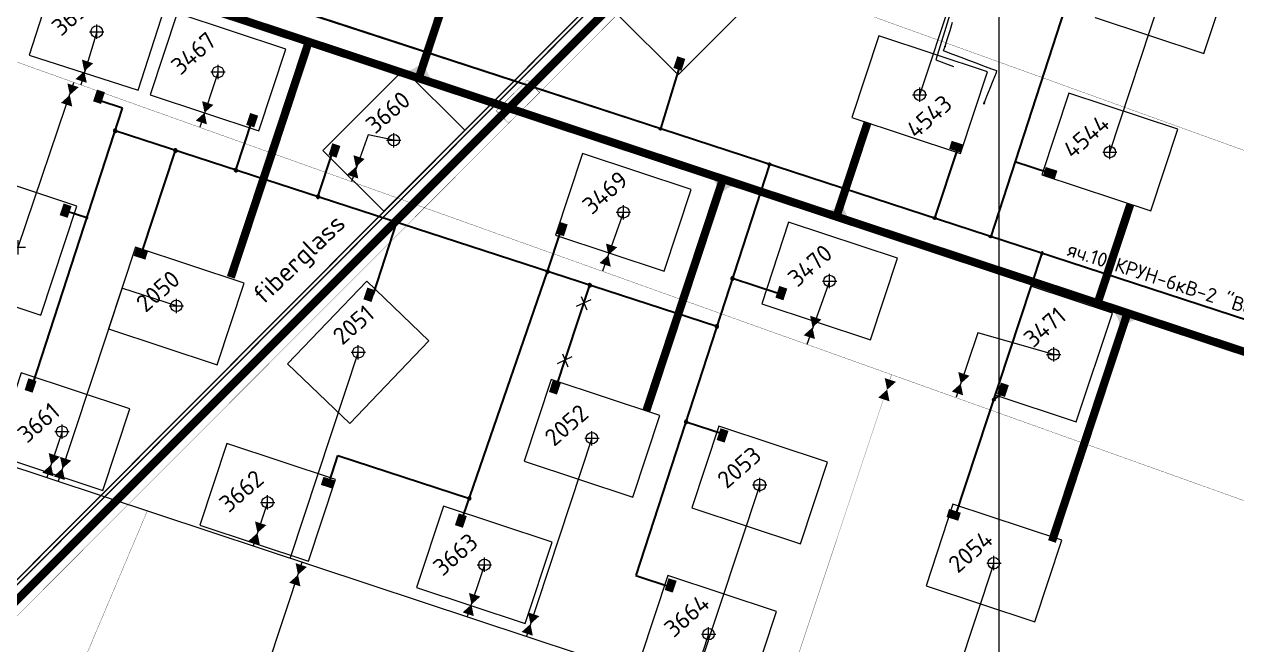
# Model space of a CAD drawing. Header units: millimetres. Extents: x 519 to 9564855, y -810 to 5021775.
# Drawn here: x 9539314 to 9540161, y 4996446 to 4996879 of the extents above; entities that cross this region are included whole.
import ezdxf

# ---------------------------------------------------------------- set-up
doc = ezdxf.new("R2010")
doc.units = ezdxf.units.MM
doc.header["$LTSCALE"] = 2
doc.header["$MEASUREMENT"] = 0
doc.header["$PDMODE"] = 2
doc.header["$PDSIZE"] = 5
for name, color, linetype in [('164 скв. на 2011 год (измененные)', 121, 'Continuous'), ('Existing roads', 41, 'Continuous'), ('FIBERGLASS', 212, 'Continuous'), ('Gaz', 4, 'Continuous'), ('GRID_PULKOVO', 7, 'Continuous'), ('OilColl&Flowlines', 3, 'Continuous'), ('Stage 11.Object 3.Color', 172, 'Continuous'), ('Stage8 wlls text', 7, 'Continuous'), ('STATION_ID', 7, 'Continuous'), ('vodovod', 5, 'Continuous')]:
    doc.layers.add(name, color=color, linetype=linetype)
for name, color, linetype, lineweight in [('200 скв. на 2010 год', 61, 'Continuous', 0), ('SteamInjInfrastructure', 25, 'Continuous', 100), ('Электро', 1, 'Continuous', 30), ('Электроснаб', 1, 'Continuous', 18), ('Электроснабжене', 1, 'Continuous', 18)]:
    doc.layers.add(name, color=color, linetype=linetype, lineweight=lineweight)
doc.styles.add('92051501$0$STANDARD', font='simplex.shx')
doc.styles.add('Elect', font='isocpeur.ttf')
doc.styles.get("Standard").update_dxf_attribs({"font": 'isocpeur.ttf', "width": 0.5})
doc.linetypes.add('GAS_LINE', pattern='A,0.5,-0.2,["G",92051501$0$STANDARD,S=0.1,R=0,X=-0.1,Y=-0.05],-0.05', length=0.75)
doc.linetypes.add('WTR_LINE', pattern='A,0.5,-0.2,["W",92051501$0$STANDARD,S=0.1,R=0,X=-0.1,Y=-0.05],-0.05', length=0.75)

msp = doc.modelspace()

# ---------------------------------------------------------------- hatches: boundary and pattern name
at = {"layer": 'Existing roads', "lineweight": 0}
h = msp.add_hatch(color=256, dxfattribs=at)
h.paths.add_polyline_path([(9539592.32576, 4996851.04499), (9539593.913, 4996850.44822, 0.155118741), (9539598.44566, 4996840.91121), (9539589.89006, 4996843.66435)])
h.paths.add_polyline_path([(9539590.80006, 4996851.61861), (9539592.32576, 4996851.04499), (9539589.89006, 4996843.66435), (9539581.09412, 4996846.49483, 0.161550784)])
h = msp.add_hatch(color=256, dxfattribs=at)
h.paths.add_polyline_path([(9539800.0274, 4996762.07907), (9539798.44016, 4996762.67583, 0.155118741), (9539793.90751, 4996772.21284), (9539802.4631, 4996769.4597)])
h.paths.add_polyline_path([(9539801.5531, 4996761.50544), (9539800.0274, 4996762.07907), (9539802.4631, 4996769.4597), (9539811.25904, 4996766.62922, 0.161550784)])
h = msp.add_hatch(color=256, dxfattribs=at)
h.paths.add_polyline_path([(9539884.79476, 4996752.54019), (9539886.38199, 4996751.94343, 0.155118741), (9539890.91465, 4996742.40642), (9539882.35905, 4996745.15956)])
h.paths.add_polyline_path([(9539883.26905, 4996753.11382), (9539884.79476, 4996752.54019), (9539882.35905, 4996745.15956), (9539873.56312, 4996747.99004, 0.161550784)])
h = msp.add_hatch(color=256, dxfattribs=at)
h.paths.add_polyline_path([(9540080.59124, 4996668.33865), (9540079.004, 4996668.93541, 0.155118741), (9540074.47134, 4996678.47243), (9540083.02694, 4996675.71928)])
h.paths.add_polyline_path([(9540082.11694, 4996667.76502), (9540080.59124, 4996668.33865), (9540083.02694, 4996675.71928), (9540091.82288, 4996672.8888, 0.161550784)])
at = {"layer": 'Электро', "ltscale": 0.5}
for points in [[(9539767.33318, 4996848.4505), (9539772.94541, 4996846.59352), (9539775.65264, 4996854.77538), (9539770.04041, 4996856.63236)], [(9539361.89423, 4996825.21662), (9539367.50646, 4996823.35963), (9539370.21369, 4996831.54149), (9539364.60146, 4996833.39848)], [(9539468.90598, 4996808.83291), (9539474.51821, 4996806.97592), (9539477.22544, 4996815.15778), (9539471.61321, 4996817.01477)], [(9539526.35049, 4996787.73591), (9539531.96272, 4996785.87892), (9539534.66995, 4996794.06078), (9539529.05771, 4996795.91777)], [(9539338.57496, 4996745.69688), (9539344.18719, 4996743.83989), (9539346.89442, 4996752.02175), (9539341.28219, 4996753.87874)], [(9539685.15568, 4996732.81881), (9539690.76791, 4996730.96183), (9539693.47514, 4996739.14368), (9539687.86291, 4996741.00067)], [(9539838.55715, 4996688.07315), (9539844.16938, 4996686.21616), (9539846.87661, 4996694.39802), (9539841.26438, 4996696.25501)], [(9539550.7876, 4996686.9431), (9539556.39984, 4996685.08611), (9539559.10707, 4996693.26797), (9539553.49483, 4996695.12496)], [(9539314.04309, 4996623.58802), (9539319.65533, 4996621.73104), (9539322.36255, 4996629.91289), (9539316.75032, 4996631.76988)], [(9539680.35916, 4996622.23853), (9539685.97139, 4996620.38155), (9539688.67862, 4996628.56341), (9539683.06638, 4996630.42039)], [(9539993.33858, 4996620.59098), (9539998.95081, 4996618.73399), (9540001.65804, 4996626.91585), (9539996.04581, 4996628.77284)], [(9539797.53085, 4996588.70348), (9539803.14309, 4996586.8465), (9539805.85031, 4996595.02836), (9539800.23808, 4996596.88534)], [(9539614.68496, 4996529.22388), (9539620.29719, 4996527.36689), (9539623.00442, 4996535.54875), (9539617.39218, 4996537.40574)], [(9539761.23785, 4996483.97101), (9539766.85008, 4996482.11402), (9539769.55731, 4996490.29588), (9539763.94508, 4996492.15287)]]:
    msp.add_hatch(color=256, dxfattribs=at).paths.add_polyline_path(points)
at = {"layer": 'Электро'}
h = msp.add_hatch(color=256, dxfattribs=at)
edge = h.paths.add_edge_path()
edge.add_arc((9539758.26177, 4996806.01455), 0.73256, 0, 360)
at = {"layer": 'Электро', "ltscale": 7.5}
for points in [[(9539961.69924, 4996797.60391), (9539959.90347, 4996791.97179), (9539968.11433, 4996789.35382), (9539969.91009, 4996794.98594)], [(9540027.39428, 4996779.3362), (9540025.59852, 4996773.70407), (9540033.80937, 4996771.0861), (9540035.60513, 4996776.71822)], [(9539392.03012, 4996722.90102), (9539390.23435, 4996717.2689), (9539398.44521, 4996714.65092), (9539400.24097, 4996720.28305)], [(9539959.89593, 4996540.51447), (9539958.10017, 4996534.88235), (9539966.31102, 4996532.26437), (9539968.10678, 4996537.89649)]]:
    msp.add_hatch(color=256, dxfattribs=at).paths.add_polyline_path(points)
at = {"layer": 'Электро'}
h = msp.add_hatch(color=256, dxfattribs=at)
edge = h.paths.add_edge_path()
edge.add_arc((9539834.50159, 4996781.19543), 0.73256, 0, 360)
h = msp.add_hatch(color=256, dxfattribs=at)
edge = h.paths.add_edge_path()
edge.add_arc((9539949.84195, 4996743.71903), 0.73256, 0, 360)
h = msp.add_hatch(color=256, dxfattribs=at)
edge = h.paths.add_edge_path()
edge.add_arc((9539988.97638, 4996730.77016), 0.73256, 0, 360)
h = msp.add_hatch(color=256, dxfattribs=at)
edge = h.paths.add_edge_path()
edge.add_arc((9539991.12271, 4996616.83941), 0.73256, 0, 360)
msp.add_hatch(color=256, dxfattribs=at).paths.add_polyline_path([(9539522.81061, 4996562.95373), (9539521.01484, 4996557.32161), (9539529.2257, 4996554.70363), (9539531.02146, 4996560.33575)])
at = {"layer": 'Электроснаб', "lineweight": 0, "ltscale": 0.5}
for points in [[(9539767.33318, 4996848.4505), (9539772.94541, 4996846.59352), (9539775.65264, 4996854.77538), (9539770.04041, 4996856.63236)], [(9539361.89423, 4996825.21662), (9539367.50646, 4996823.35963), (9539370.21369, 4996831.54149), (9539364.60146, 4996833.39848)], [(9539468.90598, 4996808.83291), (9539474.51821, 4996806.97592), (9539477.22544, 4996815.15778), (9539471.61321, 4996817.01477)], [(9539526.35049, 4996787.73591), (9539531.96272, 4996785.87892), (9539534.66995, 4996794.06078), (9539529.05771, 4996795.91777)], [(9539338.57496, 4996745.69688), (9539344.18719, 4996743.83989), (9539346.89442, 4996752.02175), (9539341.28219, 4996753.87874)], [(9539685.15568, 4996732.81881), (9539690.76791, 4996730.96183), (9539693.47514, 4996739.14368), (9539687.86291, 4996741.00067)], [(9539838.55715, 4996688.07315), (9539844.16938, 4996686.21616), (9539846.87661, 4996694.39802), (9539841.26438, 4996696.25501)], [(9539550.7876, 4996686.9431), (9539556.39984, 4996685.08611), (9539559.10707, 4996693.26797), (9539553.49483, 4996695.12496)], [(9539314.04309, 4996623.58802), (9539319.65533, 4996621.73104), (9539322.36255, 4996629.91289), (9539316.75032, 4996631.76988)], [(9539680.35916, 4996622.23853), (9539685.97139, 4996620.38155), (9539688.67862, 4996628.56341), (9539683.06638, 4996630.42039)], [(9539993.33858, 4996620.59098), (9539998.95081, 4996618.73399), (9540001.65804, 4996626.91585), (9539996.04581, 4996628.77284)], [(9539797.53085, 4996588.70348), (9539803.14309, 4996586.8465), (9539805.85031, 4996595.02836), (9539800.23808, 4996596.88534)], [(9539614.68496, 4996529.22388), (9539620.29719, 4996527.36689), (9539623.00442, 4996535.54875), (9539617.39218, 4996537.40574)], [(9539761.23785, 4996483.97101), (9539766.85008, 4996482.11402), (9539769.55731, 4996490.29588), (9539763.94508, 4996492.15287)]]:
    msp.add_hatch(color=1, dxfattribs=at).paths.add_polyline_path(points)
at = {"layer": 'Электроснаб', "lineweight": 0}
h = msp.add_hatch(color=1, dxfattribs=at)
edge = h.paths.add_edge_path()
edge.add_arc((9539758.26177, 4996806.01455), 0.73256, 0, 360)
at = {"layer": 'Электроснаб', "lineweight": 0, "ltscale": 7.5}
for points in [[(9539961.69924, 4996797.60391), (9539959.90347, 4996791.97179), (9539968.11433, 4996789.35382), (9539969.91009, 4996794.98594)], [(9540027.39428, 4996779.3362), (9540025.59852, 4996773.70407), (9540033.80937, 4996771.0861), (9540035.60513, 4996776.71822)], [(9539392.03012, 4996722.90102), (9539390.23435, 4996717.2689), (9539398.44521, 4996714.65092), (9539400.24097, 4996720.28305)], [(9539959.89593, 4996540.51447), (9539958.10017, 4996534.88235), (9539966.31102, 4996532.26437), (9539968.10678, 4996537.89649)]]:
    msp.add_hatch(color=1, dxfattribs=at).paths.add_polyline_path(points)
at = {"layer": 'Электроснаб', "lineweight": 0}
h = msp.add_hatch(color=1, dxfattribs=at)
edge = h.paths.add_edge_path()
edge.add_arc((9539834.50159, 4996781.19543), 0.73256, 0, 360)
h = msp.add_hatch(color=1, dxfattribs=at)
edge = h.paths.add_edge_path()
edge.add_arc((9539949.84195, 4996743.71903), 0.73256, 0, 360)
h = msp.add_hatch(color=1, dxfattribs=at)
edge = h.paths.add_edge_path()
edge.add_arc((9539988.97638, 4996730.77016), 0.73256, 0, 360)
h = msp.add_hatch(color=1, dxfattribs=at)
edge = h.paths.add_edge_path()
edge.add_arc((9539991.12271, 4996616.83941), 0.73256, 0, 360)
msp.add_hatch(color=1, dxfattribs=at).paths.add_polyline_path([(9539522.81061, 4996562.95373), (9539521.01484, 4996557.32161), (9539529.2257, 4996554.70363), (9539531.02146, 4996560.33575)])
at = {"layer": 'Электроснабжене', "lineweight": 0, "ltscale": 0.5}
for points in [[(9539767.33318, 4996848.4505), (9539772.94541, 4996846.59352), (9539775.65264, 4996854.77538), (9539770.04041, 4996856.63236)], [(9539361.89423, 4996825.21662), (9539367.50646, 4996823.35963), (9539370.21369, 4996831.54149), (9539364.60146, 4996833.39848)], [(9539468.90598, 4996808.83291), (9539474.51821, 4996806.97592), (9539477.22544, 4996815.15778), (9539471.61321, 4996817.01477)], [(9539526.35049, 4996787.73591), (9539531.96272, 4996785.87892), (9539534.66995, 4996794.06078), (9539529.05771, 4996795.91777)], [(9539338.57496, 4996745.69688), (9539344.18719, 4996743.83989), (9539346.89442, 4996752.02175), (9539341.28219, 4996753.87874)], [(9539685.15568, 4996732.81881), (9539690.76791, 4996730.96183), (9539693.47514, 4996739.14368), (9539687.86291, 4996741.00067)], [(9539838.55715, 4996688.07315), (9539844.16938, 4996686.21616), (9539846.87661, 4996694.39802), (9539841.26438, 4996696.25501)], [(9539550.7876, 4996686.9431), (9539556.39984, 4996685.08611), (9539559.10707, 4996693.26797), (9539553.49483, 4996695.12496)], [(9539314.04309, 4996623.58802), (9539319.65533, 4996621.73104), (9539322.36255, 4996629.91289), (9539316.75032, 4996631.76988)], [(9539680.35916, 4996622.23853), (9539685.97139, 4996620.38155), (9539688.67862, 4996628.56341), (9539683.06638, 4996630.42039)], [(9539993.33858, 4996620.59098), (9539998.95081, 4996618.73399), (9540001.65804, 4996626.91585), (9539996.04581, 4996628.77284)], [(9539797.53085, 4996588.70348), (9539803.14309, 4996586.8465), (9539805.85031, 4996595.02836), (9539800.23808, 4996596.88534)], [(9539614.68496, 4996529.22388), (9539620.29719, 4996527.36689), (9539623.00442, 4996535.54875), (9539617.39218, 4996537.40574)], [(9539761.23785, 4996483.97101), (9539766.85008, 4996482.11402), (9539769.55731, 4996490.29588), (9539763.94508, 4996492.15287)]]:
    msp.add_hatch(color=1, dxfattribs=at).paths.add_polyline_path(points)
at = {"layer": 'Электроснабжене', "lineweight": 0}
h = msp.add_hatch(color=1, dxfattribs=at)
edge = h.paths.add_edge_path()
edge.add_arc((9539758.26177, 4996806.01455), 0.73256, 0, 360)
at = {"layer": 'Электроснабжене', "lineweight": 0, "ltscale": 7.5}
for points in [[(9539961.69924, 4996797.60391), (9539959.90347, 4996791.97179), (9539968.11433, 4996789.35382), (9539969.91009, 4996794.98594)], [(9540027.39428, 4996779.3362), (9540025.59852, 4996773.70407), (9540033.80937, 4996771.0861), (9540035.60513, 4996776.71822)], [(9539392.03012, 4996722.90102), (9539390.23435, 4996717.2689), (9539398.44521, 4996714.65092), (9539400.24097, 4996720.28305)], [(9539959.89593, 4996540.51447), (9539958.10017, 4996534.88235), (9539966.31102, 4996532.26437), (9539968.10678, 4996537.89649)]]:
    msp.add_hatch(color=1, dxfattribs=at).paths.add_polyline_path(points)
at = {"layer": 'Электроснабжене', "lineweight": 0}
h = msp.add_hatch(color=1, dxfattribs=at)
edge = h.paths.add_edge_path()
edge.add_arc((9539834.50159, 4996781.19543), 0.73256, 0, 360)
h = msp.add_hatch(color=1, dxfattribs=at)
edge = h.paths.add_edge_path()
edge.add_arc((9539949.84195, 4996743.71903), 0.73256, 0, 360)
h = msp.add_hatch(color=1, dxfattribs=at)
edge = h.paths.add_edge_path()
edge.add_arc((9539988.97638, 4996730.77016), 0.73256, 0, 360)
h = msp.add_hatch(color=1, dxfattribs=at)
edge = h.paths.add_edge_path()
edge.add_arc((9539991.12271, 4996616.83941), 0.73256, 0, 360)
msp.add_hatch(color=1, dxfattribs=at).paths.add_polyline_path([(9539522.81061, 4996562.95373), (9539521.01484, 4996557.32161), (9539529.2257, 4996554.70363), (9539531.02146, 4996560.33575)])

# ---------------------------------------------------------------- linework, layer by layer
at = {"lineweight": 0}
for points, elevation in [([(9539957.281, 4996863.694), (9539957.178, 4996863.31), (9539956.855, 4996863.506), (9539956.93, 4996863.782), (9539957.281, 4996863.694)], -1.396), ([(9539984.063, 4996823.724), (9539984.599, 4996823.63), (9539984.83, 4996824.41), (9539984.297, 4996824.587), (9539984.063, 4996823.724), (9539984.83, 4996824.41)], -1.117)]:
    msp.add_lwpolyline(points, dxfattribs=dict(at, elevation=elevation))
at = {"color": 3, "linetype": 'ByBlock', "lineweight": 0, "ltscale": 80}
msp.add_lwpolyline([(9540033, 4996648.4), (9539979.97778, 4996663.62414), (9539964.89156, 4996618.51981)], dxfattribs=at)
at = {"layer": '164 скв. на 2011 год (измененные)', "color": 0, "linetype": 'ByBlock', "lineweight": 0}
msp.add_lwpolyline([(9540017.06542, 4996696.14738), (9539991.78508, 4996620.21324), (9540048.73569, 4996601.25299), (9540074.01603, 4996677.18713)], close=True, dxfattribs=at)
msp.add_circle((9540033, 4996648.4), 4, dxfattribs=at)
msp.add_point((9540033, 4996648.4), dxfattribs=at)
at = {"layer": '200 скв. на 2010 год', "color": 0, "linetype": 'ByBlock', "lineweight": 0}
for points in [[(9539770.57564, 4996843.6758), (9539827.11005, 4996900.32338), (9539784.62437, 4996942.7242), (9539728.08995, 4996886.07662)], [(9540061.88202, 4996883.67759), (9540137.86255, 4996858.53701), (9540156.71798, 4996915.52241), (9540080.73745, 4996940.66299)], [(9539411.78532, 4996890.11216), (9539335.60044, 4996914.6265), (9539317.21468, 4996857.48784), (9539393.39956, 4996832.9735)], [(9539401.78202, 4996829.77759), (9539477.76255, 4996804.63701), (9539496.61798, 4996861.62241), (9539420.63745, 4996886.76299)], [(9539579.08055, 4996847.5162), (9539522.4819, 4996790.9328), (9539564.91945, 4996748.4838), (9539621.5181, 4996805.0672)], [(9540024.78202, 4996773.87759), (9540100.76255, 4996748.73701), (9540119.61798, 4996805.72241), (9540043.63745, 4996830.86299)], [(9539684.98202, 4996731.77759), (9539760.96255, 4996706.63701), (9539779.81798, 4996763.62241), (9539703.83745, 4996788.76299)], [(9539293.67759, 4996770.71798), (9539268.53701, 4996694.73745), (9539325.52241, 4996675.88202), (9539350.66299, 4996751.86255)], [(9539828.98202, 4996683.77759), (9539904.96255, 4996658.63701), (9539923.81798, 4996715.62241), (9539847.83745, 4996740.76299)], [(9539541.17342, 4996600.2445), (9539596.55672, 4996658.01802), (9539553.22658, 4996699.5555), (9539497.84328, 4996641.78198)], [(9539292.78202, 4996578.57759), (9539368.76255, 4996553.43701), (9539387.61798, 4996610.42241), (9539311.63745, 4996635.56299)], [(9539780.18202, 4996541.37759), (9539856.16255, 4996516.23701), (9539875.01798, 4996573.22241), (9539799.03745, 4996598.36299)], [(9539436.38202, 4996529.17759), (9539512.36255, 4996504.03701), (9539531.21798, 4996561.02241), (9539455.23745, 4996586.16299)], [(9539587.88202, 4996485.57759), (9539663.86255, 4996460.43701), (9539682.71798, 4996517.42241), (9539606.73745, 4996542.56299)]]:
    msp.add_lwpolyline(points, close=True, dxfattribs=at)
at = {"layer": '200 скв. на 2010 год', "color": 0, "lineweight": 0}
msp.add_lwpolyline([(9539744.48202, 4996437.07759), (9539820.46255, 4996411.93701), (9539839.31798, 4996468.92241), (9539763.33745, 4996494.06299)], close=True, dxfattribs=at)
at = {"layer": '200 скв. на 2010 год', "color": 0, "linetype": 'ByBlock', "lineweight": 0}
for centre, radius in [((9539364.5, 4996873.8), 4.0951), ((9539449.2, 4996845.7), 4), ((9539572, 4996798), 4), ((9540072.2, 4996789.8), 4), ((9539732.4, 4996747.7), 4), ((9539876.4, 4996699.7), 4), ((9539547.2, 4996649.9), 4), ((9539340.2, 4996594.5), 4), ((9539827.6, 4996557.3), 4.0951), ((9539483.8, 4996545.1), 4), ((9539635.3, 4996501.5), 4)]:
    msp.add_circle(centre, radius, dxfattribs=at)
at = {"layer": '200 скв. на 2010 год', "color": 0, "lineweight": 0}
msp.add_circle((9539791.9, 4996453), 4, dxfattribs=at)
at = {"layer": '200 скв. на 2010 год', "color": 0, "linetype": 'ByBlock', "lineweight": 0}
for p in [(9539364.5, 4996873.8), (9539449.2, 4996845.7), (9539572, 4996798), (9540072.2, 4996789.8), (9539732.4, 4996747.7), (9539309.6, 4996723.3), (9539876.4, 4996699.7), (9539547.2, 4996649.9), (9539340.2, 4996594.5), (9539827.6, 4996557.3), (9539483.8, 4996545.1), (9539635.3, 4996501.5)]:
    msp.add_point(p, dxfattribs=at)
at = {"layer": 'Existing roads', "lineweight": 0, "const_width": 5.7, "flags": 128}
for points in [[(9539846.1952, 4997014.16799), (9539301.24841, 4996469.49043)], [(9539236.46772, 4996958.23095), (9539449.06998, 4996887.80402), (9539656.82581, 4996818.98253), (9539807.89022, 4996768.94072), (9540053.71781, 4996687.50752), (9540302.17255, 4996605.23744), (9540547.4836, 4996524.01212), (9540969.95656, 4996384.12644), (9541372.67546, 4996250.78157)], [(9539609.9468, 4996903.47308), (9539589.38274, 4996841.32382)], [(9539512.56921, 4996866.76918), (9539458.14876, 4996702.29825)], [(9539903.03744, 4996810.61809), (9539881.21063, 4996744.6525)], [(9539801.94643, 4996770.90967), (9539748.34813, 4996608.92346)], [(9540086.58788, 4996753.42715), (9540063.6843, 4996684.20735)], [(9540084.53198, 4996677.30412), (9540031.75383, 4996517.79658)]]:
    msp.add_lwpolyline(points, dxfattribs=at)
at = {"layer": 'FIBERGLASS', "lineweight": 0, "const_width": 1}
for points in [[(9535085.72343, 4997637.29764), (9537983.34114, 4996705.15232), (9538036.41897, 4996871.78691), (9539300.70304, 4996479.46424), (9539854.97263, 4997035.43373), (9541157.78752, 4996595.10264)], [(9537068.05, 4997002.22187), (9537981.72, 4996708.3), (9538034.79, 4996874.91), (9539300, 4996482.3), (9539854.3, 4997038.3), (9541302.5903, 4996549.89746), (9542161.1, 4996901.3), (9542450.6, 4996805.7), (9542706.4, 4996882.9), (9542843.8, 4997304.1), (9543427.4, 4997108.5), (9543551.3, 4997487.2), (9544168.068, 4997275.346), (9544226.79603, 4997449.75375)]]:
    msp.add_lwpolyline(points, dxfattribs=at)
at = {"layer": 'Gaz', "linetype": 'GAS_LINE', "lineweight": 0, "ltscale": 20, "elevation": -0.923}
msp.add_lwpolyline([(9539984.103, 4996823.097), (9539986.335, 4996828.698), (9539988.564, 4996834.345), (9539990.689, 4996839.666), (9539992.938, 4996845.355), (9539993.242, 4996846.423), (9539990.581, 4996847.353), (9539984.712, 4996849.624), (9539979.419, 4996851.609), (9539973.673, 4996853.823), (9539968.286, 4996855.831), (9539962.447, 4996857.947), (9539957.07, 4996860.08), (9539956.032, 4996860.393), (9539957.062, 4996863.606), (9539958.75, 4996869.166), (9539960.586, 4996874.658), (9539962.397, 4996880.474)], dxfattribs=at)
at = {"layer": 'GRID_PULKOVO', "lineweight": 0}
msp.add_line((9539994.68753, 5010003.949), (9539994.68753, 4992000), dxfattribs=at)
at = {"layer": 'OilColl&Flowlines', "lineweight": 0}
for p, q in [((9539939.4, 4996829.8), (9539993.46815, 4996991.59286)), ((9539382.4878, 4996695.62656), (9539337.56298, 4996559.85357)), ((9539420.1, 4996682.3), (9539382.08159, 4996694.78523)), ((9539710.39035, 4996589.87084), (9539664.64799, 4996451.62707)), ((9539991.2, 4996502.7), (9539943.46824, 4996359.3705))]:
    msp.add_line(p, q, dxfattribs=at)
at = {"layer": 'OilColl&Flowlines', "color": 3, "linetype": 'ByBlock', "lineweight": 0, "ltscale": 5}
for p, q in [((9540072.2, 4996789.8), (9540124.43334, 4996948.48345, 0.00003)), ((9539364.5, 4996873.8), (9539353.40999, 4996836.66993)), ((9539449.2, 4996845.7), (9539436.40183, 4996807.05342)), ((9539309.6, 4996723.3), (9539348.46478, 4996838.43702)), ((9539554.06731, 4996801.81676), (9539542.39107, 4996769.1407)), ((9539572, 4996798), (9539554.06731, 4996801.81676)), ((9539732.4, 4996747.7), (9539717.67942, 4996706.50434)), ((9539876.4, 4996699.7), (9539860.58431, 4996655.43967)), ((9539547.2, 4996649.9), (9539499.5185, 4996506.26543)), ((9539340.2, 4996594.5), (9539329.60715, 4996562.48601)), ((9539827.6, 4996557.3), (9539780.00512, 4996413.45749)), ((9539483.8, 4996545.1), (9539473.76942, 4996514.78533)), ((9539635.3, 4996501.5), (9539623.32239, 4996465.30096)), ((9539791.9, 4996453), (9539778.93343, 4996413.81209))]:
    msp.add_line(p, q, dxfattribs=at)
at = {"layer": 'OilColl&Flowlines', "linetype": 'ByBlock', "lineweight": 0}
for p, q in [((9539265.20709, 4996583.79483), (9540885.84466, 4996047.55522)), ((9539474.4, 4996402.3), (9539508.03414, 4996503.44776))]:
    msp.add_line(p, q, dxfattribs=at)
at = {"layer": 'OilColl&Flowlines', "color": 3, "linetype": 'ByBlock', "lineweight": 0, "ltscale": 80, "const_width": 0.2}
for points in [[(9539197.89382, 4997187.33847), (9539310.07041, 4997150.20079), (9539391.63452, 4997070.12939), (9540260.79153, 4996756.74505), (9540260.79153, 4996756.74505)], [(9539169.9496, 4996902.22643), (9540836.37638, 4996306.7567)], [(9539839.58478, 4996393.74366), (9539919.74461, 4996634.29973)]]:
    msp.add_lwpolyline(points, dxfattribs=at)
at = {"layer": 'OilColl&Flowlines', "color": 7, "linetype": 'ByBlock', "lineweight": 0, "ltscale": 25, "const_width": 0.25}
msp.add_lwpolyline([(9539643.58751, 4996818.59466), (9539665.28223, 4996840.05705), (9539673.90477, 4996831.34117), (9539652.21005, 4996809.87878), (9539643.58751, 4996818.59466)], dxfattribs=at)
at = {"layer": 'OilColl&Flowlines', "linetype": 'ByBlock', "lineweight": 0, "ltscale": 50, "const_width": 0.2}
msp.add_lwpolyline([(9539255.69468, 4996098.05702), (9539242.57859, 4996167.99585), (9539399.83398, 4996539.24923)], dxfattribs=at)
at = {"layer": 'OilColl&Flowlines', "linetype": 'ByBlock', "lineweight": 0}
for points in [[(9539361.97401, 4996851.73476), (9539355.79399, 4996846.23019), (9539354.1169, 4996854.33453)], [(9539357.47107, 4996838.12585), (9539349.61396, 4996840.72562), (9539355.79399, 4996846.23019)], [(9539351.84571, 4996835.11295), (9539345.66569, 4996829.60839), (9539343.98861, 4996837.71273)], [(9539347.34277, 4996821.50405), (9539339.48567, 4996824.10382), (9539345.66569, 4996829.60839)], [(9539445.94518, 4996822.71423), (9539439.76516, 4996817.20966), (9539438.08808, 4996825.314)], [(9539441.44224, 4996809.10532), (9539433.58514, 4996811.70509), (9539439.76516, 4996817.20966)], [(9539551.65827, 4996784.93085), (9539545.47825, 4996779.42629), (9539543.80116, 4996787.53063)], [(9539547.15533, 4996771.32195), (9539539.29822, 4996773.92172), (9539545.47825, 4996779.42629)], [(9539728.06283, 4996723.30939), (9539721.88281, 4996717.80483), (9539720.20573, 4996725.90917)], [(9539723.55989, 4996709.70049), (9539715.70279, 4996712.30026), (9539721.88281, 4996717.80483)], [(9539870.68267, 4996672.80354), (9539864.50264, 4996667.29897), (9539862.82556, 4996675.40331)], [(9539866.17972, 4996659.19463), (9539858.32262, 4996661.79441), (9539864.50264, 4996667.29897)], [(9539974.20874, 4996633.52121), (9539968.02871, 4996628.01664), (9539966.35163, 4996636.12098)], [(9539969.7058, 4996619.9123), (9539961.84869, 4996622.51207), (9539968.02871, 4996628.01664)], [(9539338.74961, 4996576.94372), (9539332.56958, 4996571.43915), (9539330.8925, 4996579.54349)], [(9539334.24666, 4996563.33481), (9539326.38956, 4996565.93458), (9539332.56958, 4996571.43915)], [(9539346.70543, 4996574.31128), (9539340.52541, 4996568.80671), (9539338.84833, 4996576.91105)], [(9539342.20249, 4996560.70237), (9539334.34539, 4996563.30214), (9539340.52541, 4996568.80671)], [(9539482.91188, 4996529.24303), (9539476.73186, 4996523.73846), (9539475.05477, 4996531.8428)], [(9539478.40894, 4996515.63412), (9539470.55183, 4996518.2339), (9539476.73186, 4996523.73846)], [(9539511.26147, 4996500.02864), (9539505.08145, 4996494.52407), (9539503.40437, 4996502.62841)], [(9539511.26147, 4996500.02864), (9539505.08145, 4996494.52407), (9539503.40437, 4996502.62841)], [(9539511.26147, 4996500.02864), (9539505.08145, 4996494.52407), (9539503.40437, 4996502.62841)], [(9539511.26147, 4996500.02864), (9539505.08145, 4996494.52407), (9539503.40437, 4996502.62841)], [(9539511.26147, 4996500.02864), (9539505.08145, 4996494.52407), (9539503.40437, 4996502.62841)], [(9539506.75853, 4996486.41973), (9539498.90143, 4996489.01951), (9539505.08145, 4996494.52407)], [(9539506.75853, 4996486.41973), (9539498.90143, 4996489.01951), (9539505.08145, 4996494.52407)], [(9539506.75853, 4996486.41973), (9539498.90143, 4996489.01951), (9539505.08145, 4996494.52407)], [(9539506.75853, 4996486.41973), (9539498.90143, 4996489.01951), (9539505.08145, 4996494.52407)], [(9539506.75853, 4996486.41973), (9539498.90143, 4996489.01951), (9539505.08145, 4996494.52407)], [(9539632.39887, 4996479.27926), (9539626.21885, 4996473.7747), (9539624.54177, 4996481.87904)], [(9539627.89593, 4996465.67035), (9539620.03883, 4996468.27013), (9539626.21885, 4996473.7747)], [(9539673.64096, 4996465.633), (9539667.46094, 4996460.12843), (9539665.78386, 4996468.23277)], [(9539669.13802, 4996452.02409), (9539661.28092, 4996454.62387), (9539667.46094, 4996460.12843)]]:
    msp.add_solid(points, dxfattribs=at)
at = {"layer": 'OilColl&Flowlines', "lineweight": 0}
for points in [[(9539922.80768, 4996629.31238), (9539916.62766, 4996623.80782), (9539914.95057, 4996631.91216)], [(9539918.30474, 4996615.70348), (9539910.44763, 4996618.30325), (9539916.62766, 4996623.80782)]]:
    msp.add_solid(points, dxfattribs=at)
at = {"layer": 'Stage 11.Object 3.Color', "color": 0, "linetype": 'ByBlock', "lineweight": 0, "ltscale": 80}
for p, q in [((9539702.94746, 4996688.86039), (9539706.8157, 4996679.63907)), ((9539702.94746, 4996688.86039), (9539706.8157, 4996679.63907)), ((9539702.94746, 4996688.86039), (9539706.8157, 4996679.63907)), ((9539702.94746, 4996688.86039), (9539706.8157, 4996679.63907)), ((9539702.94746, 4996688.86039), (9539706.8157, 4996679.63907)), ((9539699.53707, 4996682.06138), (9539709.87568, 4996686.79846)), ((9539699.53707, 4996682.06138), (9539709.87568, 4996686.79846)), ((9539699.53707, 4996682.06138), (9539709.87568, 4996686.79846)), ((9539699.53707, 4996682.06138), (9539709.87568, 4996686.79846)), ((9539699.53707, 4996682.06138), (9539709.87568, 4996686.79846)), ((9539686.32617, 4996642.13505), (9539696.66478, 4996646.87213)), ((9539686.33581, 4996642.16421), (9539696.67443, 4996646.90129)), ((9539686.33581, 4996642.16421), (9539696.67443, 4996646.90129)), ((9539686.33581, 4996642.16421), (9539696.67443, 4996646.90129)), ((9539686.33581, 4996642.16421), (9539696.67443, 4996646.90129)), ((9539686.33581, 4996642.16421), (9539696.67443, 4996646.90129)), ((9539689.73656, 4996648.93407), (9539693.6048, 4996639.71275)), ((9539689.74621, 4996648.96322), (9539693.61445, 4996639.7419)), ((9539689.74621, 4996648.96322), (9539693.61445, 4996639.7419)), ((9539689.74621, 4996648.96322), (9539693.61445, 4996639.7419)), ((9539689.74621, 4996648.96322), (9539693.61445, 4996639.7419)), ((9539689.74621, 4996648.96322), (9539693.61445, 4996639.7419))]:
    msp.add_line(p, q, dxfattribs=at)
msp.add_point((9539791.9, 4996453), dxfattribs=at)
at = {"layer": 'Stage8 wlls text', "color": 0, "linetype": 'ByBlock', "lineweight": 0}
for points in [[(9539891.98202, 4996813.8776), (9539967.96254, 4996788.73702), (9539986.81798, 4996845.72241), (9539910.83745, 4996870.86299)], [(9539372.68202, 4996666.3776), (9539448.66254, 4996641.23702), (9539467.51798, 4996698.22241), (9539391.53745, 4996723.36299)], [(9539662.98202, 4996573.9776), (9539738.96254, 4996548.83702), (9539757.81798, 4996605.82241), (9539681.83745, 4996630.96299)], [(9539943.78202, 4996486.7776), (9540019.76254, 4996461.63702), (9540038.61798, 4996518.62241), (9539962.63745, 4996543.76299)]]:
    msp.add_lwpolyline(points, close=True, dxfattribs=at)
for centre in [(9539939.4, 4996829.8), (9539420.1, 4996682.3), (9539710.4, 4996589.9), (9539991.2, 4996502.7)]:
    msp.add_circle(centre, 4, dxfattribs=at)
at = {"layer": 'Stage8 wlls text', "color": 0, "linetype": 'ByBlock', "lineweight": 0, "ltscale": 80}
for p in [(9539939.4, 4996829.8), (9539420.1, 4996682.3), (9539991.2, 4996502.7)]:
    msp.add_point(p, dxfattribs=at)
at = {"layer": 'Stage8 wlls text', "color": 0, "linetype": 'ByBlock', "lineweight": 0}
msp.add_point((9539710.4, 4996589.9), dxfattribs=at)
at = {"layer": 'SteamInjInfrastructure', "linetype": 'ByBlock', "lineweight": 0, "ltscale": 50, "const_width": 0.2}
msp.add_lwpolyline([(9541863.62092, 4996775.81336), (9541303.01305, 4996544.91028), (9541291.432, 4996540.01743), (9539857.77275, 4997015.6458), (9539305.61544, 4996462.66765)], dxfattribs=at)
at = {"layer": 'vodovod', "linetype": 'WTR_LINE', "lineweight": 0, "ltscale": 20, "elevation": 0.197}
msp.add_lwpolyline([(9539769.579, 4997716.79), (9539773.668, 4997731.337), (9539521.375, 4997815.58), (9539357.466, 4997292.319), (9539358.476, 4997289.972), (9540019.055, 4997077.635), (9540020.063, 4997074.757), (9539989.584, 4996980.034), (9539950.709, 4996854.164), (9539963.098, 4996849.582), (9539963.098, 4996849.582)], dxfattribs=at)
at = {"layer": 'Электро'}
for p, q in [((9539217.64875, 4996982.91544), (9540298.89916, 4996629.69311, 0)), ((9540043.61307, 4996898.92462), (9539988.97638, 4996730.77016)), ((9539771.14709, 4996847.80268), (9539758.26177, 4996806.01455, 0)), ((9539382.48022, 4996820.42663), (9539367.48658, 4996825.34235)), ((9539320.04995, 4996628.28601), (9539382.48022, 4996820.42663)), ((9539461.69189, 4996777.1379), (9539472.76301, 4996811.21131)), ((9539797.70886, 4996667.95937), (9539377.32202, 4996804.55133)), ((9539396.21497, 4996720.36995), (9539419.53193, 4996790.8365)), ((9539519.0163, 4996758.55403), (9539529.08581, 4996789.5448)), ((9539965.85919, 4996792.12677), (9539949.78648, 4996743.55141, 0)), ((9539834.48824, 4996781.15434, 0), (9539741.17828, 4996493.97613)), ((9540030.15195, 4996774.99151), (9540005.90462, 4996782.86994)), ((9539357.57561, 4996743.77812), (9539343.09267, 4996748.48391)), ((9539573.91025, 4996740.88265), (9539557.56406, 4996690.57427)), ((9539679.4747, 4996706.37362), (9539688.64071, 4996734.58368)), ((9539964.05588, 4996535.03733), (9540024.93946, 4996719.0413, 0)), ((9539620.69419, 4996536.09371), (9539679.4747, 4996706.37362)), ((9539685.09959, 4996624.95952), (9539708.8777, 4996696.82236)), ((9539839.79867, 4996691.27477), (9539808.5803, 4996701.41823)), ((9539991.12271, 4996616.83941), (9539996.44265, 4996620.72862)), ((9539776.18749, 4996601.28433), (9539802.03368, 4996592.88639)), ((9539526.78376, 4996558.99589), (9539532.88523, 4996577.77429)), ((9539532.88523, 4996577.77429), (9539624.77568, 4996547.91728)), ((9539741.17828, 4996493.97613), (9539765.80672, 4996485.97387))]:
    msp.add_line(p, q, dxfattribs=at)
for centre in [(9539758.26177, 4996806.01455, 0), (9539834.50159, 4996781.19543, 0), (9539949.84195, 4996743.71903, 0), (9539988.97638, 4996730.77016), (9539991.12271, 4996616.83941)]:
    msp.add_circle(centre, 0.73256, dxfattribs=at)
for centre, radius, start, end in [((9539377.32202, 4996804.55133), 1, 161.99999995, 341.99999995), ((9539377.32202, 4996804.55133), 1, 341.99999995, 161.99999995), ((9539377.32202, 4996804.55133), 0.5, 162, 342), ((9539377.32202, 4996804.55133), 0.5, 342, 162), ((9539419.53193, 4996790.8365), 1, 162, 341.99999995), ((9539419.53193, 4996790.8365), 1, 341.99999995, 162), ((9539419.53193, 4996790.8365), 0.5, 162, 342), ((9539419.53193, 4996790.8365), 0.5, 342, 162), ((9539461.69189, 4996777.1379), 1, 162.00000005, 342), ((9539461.69189, 4996777.1379), 1, 342, 162.00000005), ((9539461.69189, 4996777.1379), 0.5, 162.00000005, 342.00000005), ((9539461.69189, 4996777.1379), 0.5, 342.00000005, 162.00000005), ((9539519.0163, 4996758.55403), 1, 162.00000005, 342), ((9539519.0163, 4996758.55403), 1, 342, 162.00000005), ((9539519.01079, 4996758.51386), 0.5, 162.00000005, 342.00000005), ((9539519.01079, 4996758.51386), 0.5, 342.00000005, 162.00000005), ((9539357.57561, 4996743.77812), 0.5, 162.00000005, 342.00000005), ((9539357.57561, 4996743.77812), 0.5, 342.00000005, 162.00000005), ((9539573.8495, 4996740.69568), 1, 162, 341.99999995), ((9539573.8495, 4996740.69568), 1, 341.99999995, 162), ((9539573.8495, 4996740.69568), 0.5, 162, 342), ((9539573.8495, 4996740.69568), 0.5, 342, 162), ((9540024.93946, 4996719.0413, 0), 0.75, 162.00000005, 342.00000005), ((9540024.93946, 4996719.0413, 0), 0.75, 342.00000005, 162.00000005), ((9539679.4754, 4996706.37575), 1, 161.99999995, 341.99999995), ((9539679.4754, 4996706.37575), 1, 341.99999995, 161.99999995), ((9539679.4747, 4996706.37362), 0.5, 161.9999999, 341.9999999), ((9539679.4747, 4996706.37362), 0.5, 341.9999999, 161.9999999), ((9539708.8777, 4996696.82236), 1, 162, 342), ((9539708.8777, 4996696.82236), 1, 342, 162), ((9539708.8777, 4996696.82236), 0.5, 162.00000005, 342.00000005), ((9539708.8777, 4996696.82236), 0.5, 342.00000005, 162.00000005), ((9539808.5803, 4996701.41823), 1, 162.00000005, 342), ((9539808.5803, 4996701.41823), 1, 342, 162.00000005), ((9539808.5803, 4996701.41823), 0.5, 162.00000005, 342.00000005), ((9539808.5803, 4996701.41823), 0.5, 342.00000005, 162.00000005), ((9539797.70886, 4996667.95937), 1, 162, 342.00000005), ((9539797.70886, 4996667.95937), 1, 342.00000005, 162), ((9539797.70886, 4996667.95937), 0.5, 162, 342), ((9539797.70886, 4996667.95937), 0.5, 342, 162), ((9539776.18749, 4996601.28433), 1, 162.00000005, 342), ((9539776.18749, 4996601.28433), 1, 342, 162.00000005), ((9539776.18749, 4996601.28433), 0.5, 162.00000005, 342.00000005), ((9539776.18749, 4996601.28433), 0.5, 342.00000005, 162.00000005), ((9539624.77568, 4996547.91728), 1, 161.99999995, 341.99999995), ((9539624.77568, 4996547.91728), 1, 341.99999995, 161.99999995), ((9539624.77568, 4996547.91728), 0.5, 162.00000005, 342.00000005), ((9539624.77568, 4996547.91728), 0.5, 342.00000005, 162.00000005)]:
    msp.add_arc(centre, radius, start, end, dxfattribs=at)
at = {"layer": 'Электроснаб', "color": 1, "linetype": 'ByBlock', "lineweight": 0}
for p, q in [((9539341.42321, 4996941.96071), (9540298.89916, 4996629.69311, 0)), ((9539382.48022, 4996820.42663), (9539367.48658, 4996825.34235)), ((9539320.04995, 4996628.28601), (9539382.48022, 4996820.42663)), ((9539797.70886, 4996667.95937), (9539377.32202, 4996804.55133)), ((9539396.21497, 4996720.36995), (9539419.53193, 4996790.8365)), ((9539834.48824, 4996781.15434, 0), (9539741.17828, 4996493.97613)), ((9539357.57561, 4996743.77812), (9539343.09267, 4996748.48391)), ((9539679.4747, 4996706.37362), (9539688.64071, 4996734.58368)), ((9539964.05588, 4996535.03733), (9540024.93946, 4996719.0413, 0)), ((9539620.69419, 4996536.09371), (9539679.4747, 4996706.37362)), ((9539685.09959, 4996624.95952), (9539708.8777, 4996696.82236)), ((9539839.79867, 4996691.27477), (9539808.5803, 4996701.41823))]:
    msp.add_line(p, q, dxfattribs=at)
at = {"layer": 'Электроснаб', "color": 1, "lineweight": 0}
for p, q in [((9540043.61307, 4996898.92462), (9539988.97638, 4996730.77016)), ((9539771.14709, 4996847.80268), (9539758.26177, 4996806.01455, 0)), ((9539461.69189, 4996777.1379), (9539472.76301, 4996811.21131)), ((9539519.0163, 4996758.55403), (9539529.08581, 4996789.5448)), ((9539965.85919, 4996792.12677), (9539949.78648, 4996743.55141, 0)), ((9540030.15195, 4996774.99151), (9540005.90462, 4996782.86994)), ((9539573.91025, 4996740.88265), (9539557.56406, 4996690.57427)), ((9539991.12271, 4996616.83941), (9539996.44265, 4996620.72862)), ((9539776.18749, 4996601.28433), (9539802.03368, 4996592.88639)), ((9539526.78376, 4996558.99589), (9539532.88523, 4996577.77429)), ((9539532.88523, 4996577.77429), (9539624.77568, 4996547.91728)), ((9539741.17828, 4996493.97613), (9539765.80672, 4996485.97387))]:
    msp.add_line(p, q, dxfattribs=at)
for centre in [(9539758.26177, 4996806.01455, 0), (9539834.50159, 4996781.19543, 0), (9539949.84195, 4996743.71903, 0), (9539988.97638, 4996730.77016), (9539991.12271, 4996616.83941)]:
    msp.add_circle(centre, 0.73256, dxfattribs=at)
at = {"layer": 'Электроснаб', "color": 1, "linetype": 'ByBlock', "lineweight": 0}
for centre, radius, start, end in [((9539377.32202, 4996804.55133), 1, 161.99999995, 341.99999995), ((9539377.32202, 4996804.55133), 1, 341.99999995, 161.99999995), ((9539377.32202, 4996804.55133), 0.5, 162, 342), ((9539377.32202, 4996804.55133), 0.5, 342, 162), ((9539419.53193, 4996790.8365), 1, 162, 341.99999995), ((9539419.53193, 4996790.8365), 1, 341.99999995, 162), ((9539419.53193, 4996790.8365), 0.5, 162, 342), ((9539419.53193, 4996790.8365), 0.5, 342, 162), ((9539357.57561, 4996743.77812), 0.5, 162.00000005, 342.00000005), ((9539357.57561, 4996743.77812), 0.5, 342.00000005, 162.00000005), ((9539808.5803, 4996701.41823), 1, 162.00000005, 342), ((9539808.5803, 4996701.41823), 1, 342, 162.00000005), ((9539808.5803, 4996701.41823), 0.5, 162.00000005, 342.00000005), ((9539808.5803, 4996701.41823), 0.5, 342.00000005, 162.00000005), ((9539797.70886, 4996667.95937), 1, 162, 342.00000005), ((9539797.70886, 4996667.95937), 1, 342.00000005, 162), ((9539797.70886, 4996667.95937), 0.5, 162, 342), ((9539797.70886, 4996667.95937), 0.5, 342, 162)]:
    msp.add_arc(centre, radius, start, end, dxfattribs=at)
at = {"layer": 'Электроснаб', "color": 1, "lineweight": 0}
for centre, radius, start, end in [((9539461.69189, 4996777.1379), 1, 162.00000005, 342), ((9539461.69189, 4996777.1379), 1, 342, 162.00000005), ((9539461.69189, 4996777.1379), 0.5, 162.00000005, 342.00000005), ((9539461.69189, 4996777.1379), 0.5, 342.00000005, 162.00000005), ((9539519.0163, 4996758.55403), 1, 162.00000005, 342), ((9539519.0163, 4996758.55403), 1, 342, 162.00000005), ((9539519.01079, 4996758.51386), 0.5, 162.00000005, 342.00000005), ((9539519.01079, 4996758.51386), 0.5, 342.00000005, 162.00000005), ((9539573.8495, 4996740.69568), 1, 162, 341.99999995), ((9539573.8495, 4996740.69568), 1, 341.99999995, 162), ((9539573.8495, 4996740.69568), 0.5, 162, 342), ((9539573.8495, 4996740.69568), 0.5, 342, 162), ((9540024.93946, 4996719.0413, 0), 0.75, 162.00000005, 342.00000005), ((9540024.93946, 4996719.0413, 0), 0.75, 342.00000005, 162.00000005), ((9539679.4754, 4996706.37575), 1, 161.99999995, 341.99999995), ((9539679.4754, 4996706.37575), 1, 341.99999995, 161.99999995), ((9539679.4747, 4996706.37362), 0.5, 161.9999999, 341.9999999), ((9539679.4747, 4996706.37362), 0.5, 341.9999999, 161.9999999), ((9539708.8777, 4996696.82236), 1, 162, 342), ((9539708.8777, 4996696.82236), 1, 342, 162), ((9539708.8777, 4996696.82236), 0.5, 162.00000005, 342.00000005), ((9539708.8777, 4996696.82236), 0.5, 342.00000005, 162.00000005), ((9539776.18749, 4996601.28433), 1, 162.00000005, 342), ((9539776.18749, 4996601.28433), 1, 342, 162.00000005), ((9539776.18749, 4996601.28433), 0.5, 162.00000005, 342.00000005), ((9539776.18749, 4996601.28433), 0.5, 342.00000005, 162.00000005), ((9539624.77568, 4996547.91728), 1, 161.99999995, 341.99999995), ((9539624.77568, 4996547.91728), 1, 341.99999995, 161.99999995), ((9539624.77568, 4996547.91728), 0.5, 162.00000005, 342.00000005), ((9539624.77568, 4996547.91728), 0.5, 342.00000005, 162.00000005)]:
    msp.add_arc(centre, radius, start, end, dxfattribs=at)
at = {"layer": 'Электроснабжене', "color": 1, "linetype": 'ByBlock', "lineweight": 0}
for p, q in [((9539341.42321, 4996941.96071), (9540298.89916, 4996629.69311, 0)), ((9539382.48022, 4996820.42663), (9539367.48658, 4996825.34235)), ((9539320.04995, 4996628.28601), (9539382.48022, 4996820.42663)), ((9539797.70886, 4996667.95937), (9539377.32202, 4996804.55133)), ((9539396.21497, 4996720.36995), (9539419.53193, 4996790.8365)), ((9539834.48824, 4996781.15434, 0), (9539741.17828, 4996493.97613)), ((9539357.57561, 4996743.77812), (9539343.09267, 4996748.48391)), ((9539679.4747, 4996706.37362), (9539688.64071, 4996734.58368)), ((9539964.05588, 4996535.03733), (9540024.93946, 4996719.0413, 0)), ((9539620.69419, 4996536.09371), (9539679.4747, 4996706.37362)), ((9539685.09959, 4996624.95952), (9539708.8777, 4996696.82236)), ((9539839.79867, 4996691.27477), (9539808.5803, 4996701.41823))]:
    msp.add_line(p, q, dxfattribs=at)
at = {"layer": 'Электроснабжене', "color": 1, "lineweight": 0}
for p, q in [((9540043.61307, 4996898.92462), (9539988.97638, 4996730.77016)), ((9539771.14709, 4996847.80268), (9539758.26177, 4996806.01455, 0)), ((9539461.69189, 4996777.1379), (9539472.76301, 4996811.21131)), ((9539519.0163, 4996758.55403), (9539529.08581, 4996789.5448)), ((9539965.85919, 4996792.12677), (9539949.78648, 4996743.55141, 0)), ((9540030.15195, 4996774.99151), (9540005.90462, 4996782.86994)), ((9539573.91025, 4996740.88265), (9539557.56406, 4996690.57427)), ((9539991.12271, 4996616.83941), (9539996.44265, 4996620.72862)), ((9539776.18749, 4996601.28433), (9539802.03368, 4996592.88639)), ((9539526.78376, 4996558.99589), (9539532.88523, 4996577.77429)), ((9539532.88523, 4996577.77429), (9539624.77568, 4996547.91728)), ((9539741.17828, 4996493.97613), (9539765.80672, 4996485.97387))]:
    msp.add_line(p, q, dxfattribs=at)
for centre in [(9539758.26177, 4996806.01455, 0), (9539834.50159, 4996781.19543, 0), (9539949.84195, 4996743.71903, 0), (9539988.97638, 4996730.77016), (9539991.12271, 4996616.83941)]:
    msp.add_circle(centre, 0.73256, dxfattribs=at)
at = {"layer": 'Электроснабжене', "color": 1, "linetype": 'ByBlock', "lineweight": 0}
for centre, radius, start, end in [((9539377.32202, 4996804.55133), 1, 161.99999995, 341.99999995), ((9539377.32202, 4996804.55133), 1, 341.99999995, 161.99999995), ((9539377.32202, 4996804.55133), 0.5, 162, 342), ((9539377.32202, 4996804.55133), 0.5, 342, 162), ((9539419.53193, 4996790.8365), 1, 162, 341.99999995), ((9539419.53193, 4996790.8365), 1, 341.99999995, 162), ((9539419.53193, 4996790.8365), 0.5, 162, 342), ((9539419.53193, 4996790.8365), 0.5, 342, 162), ((9539357.57561, 4996743.77812), 0.5, 162.00000005, 342.00000005), ((9539357.57561, 4996743.77812), 0.5, 342.00000005, 162.00000005), ((9539808.5803, 4996701.41823), 1, 162.00000005, 342), ((9539808.5803, 4996701.41823), 1, 342, 162.00000005), ((9539808.5803, 4996701.41823), 0.5, 162.00000005, 342.00000005), ((9539808.5803, 4996701.41823), 0.5, 342.00000005, 162.00000005), ((9539797.70886, 4996667.95937), 1, 162, 342.00000005), ((9539797.70886, 4996667.95937), 1, 342.00000005, 162), ((9539797.70886, 4996667.95937), 0.5, 162, 342), ((9539797.70886, 4996667.95937), 0.5, 342, 162)]:
    msp.add_arc(centre, radius, start, end, dxfattribs=at)
at = {"layer": 'Электроснабжене', "color": 1, "lineweight": 0}
for centre, radius, start, end in [((9539461.69189, 4996777.1379), 1, 162.00000005, 342), ((9539461.69189, 4996777.1379), 1, 342, 162.00000005), ((9539461.69189, 4996777.1379), 0.5, 162.00000005, 342.00000005), ((9539461.69189, 4996777.1379), 0.5, 342.00000005, 162.00000005), ((9539519.0163, 4996758.55403), 1, 162.00000005, 342), ((9539519.0163, 4996758.55403), 1, 342, 162.00000005), ((9539519.01079, 4996758.51386), 0.5, 162.00000005, 342.00000005), ((9539519.01079, 4996758.51386), 0.5, 342.00000005, 162.00000005), ((9539573.8495, 4996740.69568), 1, 162, 341.99999995), ((9539573.8495, 4996740.69568), 1, 341.99999995, 162), ((9539573.8495, 4996740.69568), 0.5, 162, 342), ((9539573.8495, 4996740.69568), 0.5, 342, 162), ((9540024.93946, 4996719.0413, 0), 0.75, 162.00000005, 342.00000005), ((9540024.93946, 4996719.0413, 0), 0.75, 342.00000005, 162.00000005), ((9539679.4754, 4996706.37575), 1, 161.99999995, 341.99999995), ((9539679.4754, 4996706.37575), 1, 341.99999995, 161.99999995), ((9539679.4747, 4996706.37362), 0.5, 161.9999999, 341.9999999), ((9539679.4747, 4996706.37362), 0.5, 341.9999999, 161.9999999), ((9539708.8777, 4996696.82236), 1, 162, 342), ((9539708.8777, 4996696.82236), 1, 342, 162), ((9539708.8777, 4996696.82236), 0.5, 162.00000005, 342.00000005), ((9539708.8777, 4996696.82236), 0.5, 342.00000005, 162.00000005), ((9539776.18749, 4996601.28433), 1, 162.00000005, 342), ((9539776.18749, 4996601.28433), 1, 342, 162.00000005), ((9539776.18749, 4996601.28433), 0.5, 162.00000005, 342.00000005), ((9539776.18749, 4996601.28433), 0.5, 342.00000005, 162.00000005), ((9539624.77568, 4996547.91728), 1, 161.99999995, 341.99999995), ((9539624.77568, 4996547.91728), 1, 341.99999995, 161.99999995), ((9539624.77568, 4996547.91728), 0.5, 162.00000005, 342.00000005), ((9539624.77568, 4996547.91728), 0.5, 342.00000005, 162.00000005)]:
    msp.add_arc(centre, radius, start, end, dxfattribs=at)

# ---------------------------------------------------------------- texts
at = {"layer": '164 скв. на 2011 год (измененные)', "color": 0, "linetype": 'ByBlock', "lineweight": 0, "style": 'Elect'}
msp.add_text('3471', height=12, rotation=41, dxfattribs=at).set_placement((9540018.65502, 4996652.51884))
at = {"layer": '200 скв. на 2010 год', "color": 0, "linetype": 'ByBlock', "lineweight": 0, "style": 'Elect'}
for s, p in [('3659', (9539339.56933, 4996870.1355)), ('3467', (9539422.97084, 4996842.89436)), ('3660', (9539558.98615, 4996801.8798)), ('4544', (9540046.14935, 4996784.44719)), ('3469', (9539710.35168, 4996745.50523)), ('3470', (9539853.85226, 4996694.79827)), ('2051', (9539535.96047, 4996654.41085)), ('3661', (9539315.7447, 4996585.84602)), ('2053', (9539804.56332, 4996554.06155)), ('3662', (9539456.65202, 4996537.31844)), ('3663', (9539606.05454, 4996493.00699))]:
    msp.add_text(s, height=12, rotation=41, dxfattribs=at).set_placement(p)
at = {"layer": '200 скв. на 2010 год', "color": 0, "lineweight": 0, "style": 'Elect'}
msp.add_text('3664', height=12, rotation=41, dxfattribs=at).set_placement((9539767.51818, 4996450.07119))
at = {"layer": 'FIBERGLASS', "color": 7, "lineweight": 0, "style": 'Elect'}
msp.add_text('fiberglass', height=13.005168, rotation=43.77053508, dxfattribs=at).set_placement((9539480.78714, 4996682.62585, 0))
at = {"layer": 'Stage8 wlls text', "color": 0, "linetype": 'ByBlock', "lineweight": 0, "style": 'Elect'}
for s, p in [('4543', (9539936.63663, 4996798.49906)), ('2050', (9539398.56284, 4996677.1447)), ('2052', (9539683.91437, 4996583.55752)), ('2054', (9539965.97015, 4996495.08277))]:
    msp.add_text(s, height=12, rotation=41, dxfattribs=at).set_placement(p)
at = {"layer": 'STATION_ID', "color": 4, "lineweight": 0}
msp.add_text('  FR1', height=0.5, dxfattribs=at).set_placement((9539483.678, 4996649.548, 2.423))
msp.add_text('  FR1', height=0.5, dxfattribs=at).set_placement((9539483.678, 4996649.548, 2.423))
msp.add_text('  FR1', height=0.5, dxfattribs=at).set_placement((9539483.678, 4996649.548, 2.423))
msp.add_text('  FR1', height=0.5, dxfattribs=at).set_placement((9539483.678, 4996649.548, 2.423))
msp.add_text('  FR1', height=0.5, dxfattribs=at).set_placement((9539483.678, 4996649.548, 2.423))
msp.add_text('  FR1', height=0.5, dxfattribs=at).set_placement((9539483.678, 4996649.548, 2.423))
msp.add_text('  FR1', height=0.5, dxfattribs=at).set_placement((9539483.678, 4996649.548, 2.423))
msp.add_text('  FR1', height=0.5, dxfattribs=at).set_placement((9539483.678, 4996649.548, 2.423))
msp.add_text('  FR1', height=0.5, dxfattribs=at).set_placement((9539483.678, 4996649.548, 2.423))
msp.add_text('  FR1', height=0.5, dxfattribs=at).set_placement((9539483.678, 4996649.548, 2.423))
at = {"layer": 'Электро'}
msp.add_text('яч.10 КРУН-6кВ-2 "Восток-2"', height=10, rotation=342.00000001, dxfattribs=at).set_placement((9540041.78111, 4996717.60583, 0))
at = {"layer": 'Электроснаб', "color": 1, "lineweight": 0}
msp.add_text('яч.10 КРУН-6кВ-2 "Восток-2"', height=10, rotation=342.00000001, dxfattribs=at).set_placement((9540041.78111, 4996717.60583, 0))
at = {"layer": 'Электроснабжене', "color": 1, "lineweight": 0}
msp.add_text('яч.10 КРУН-6кВ-2 "Восток-2"', height=10, rotation=342.00000001, dxfattribs=at).set_placement((9540041.78111, 4996717.60583, 0))

doc.saveas('drawing.dxf')
